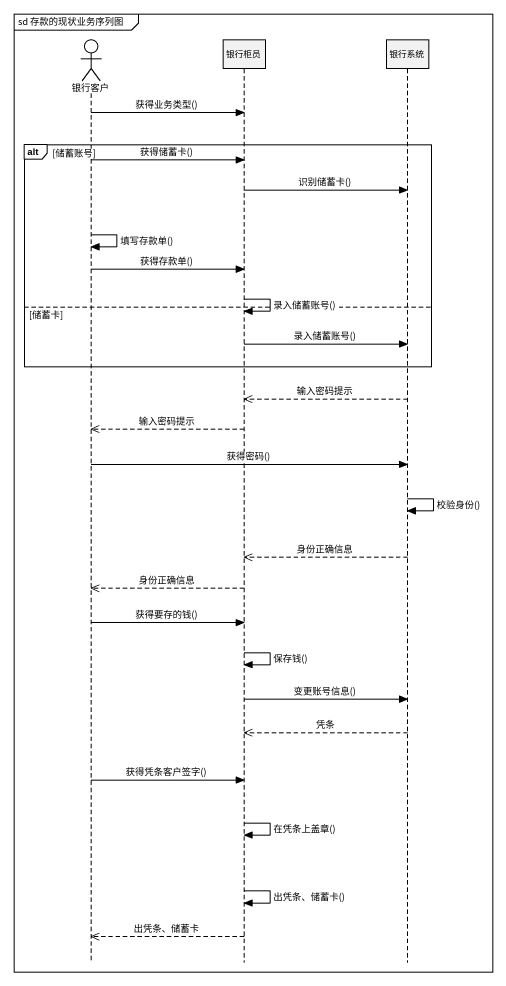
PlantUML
@startuml
mainframe sd 存款的现状业务序列图
hide footbox
actor 银行客户
participant 银行柜员
participant 银行系统

银行客户 -> 银行柜员 : 获得业务类型()
alt 储蓄账号
  银行客户 -> 银行柜员 : 获得储蓄卡()
  银行柜员 -> 银行系统 : 识别储蓄卡()
  银行客户 -> 银行客户 : 填写存款单()
  银行客户 -> 银行柜员 : 获得存款单()
  银行柜员 -> 银行柜员 : 录入储蓄账号()
else 储蓄卡
  银行柜员 -> 银行系统 : 录入储蓄账号()
end
银行系统 -->> 银行柜员 : 输入密码提示
银行柜员 -->> 银行客户 : 输入密码提示
银行客户 -> 银行系统 : 获得密码()
银行系统 -> 银行系统 : 校验身份()
银行系统 -->> 银行柜员 : 身份正确信息
银行柜员 -->> 银行客户 : 身份正确信息
银行客户 -> 银行柜员 : 获得要存的钱()
银行柜员 -> 银行柜员 : 保存钱()
银行柜员 -> 银行系统 : 变更账号信息()
银行系统 -->> 银行柜员 : 凭条
银行客户 -> 银行柜员 : 获得凭条客户签字()
银行柜员 -> 银行柜员 : 在凭条上盖章()
银行柜员 -> 银行柜员 : 出凭条、储蓄卡()
银行柜员 -->> 银行客户 : 出凭条、储蓄卡
@enduml
